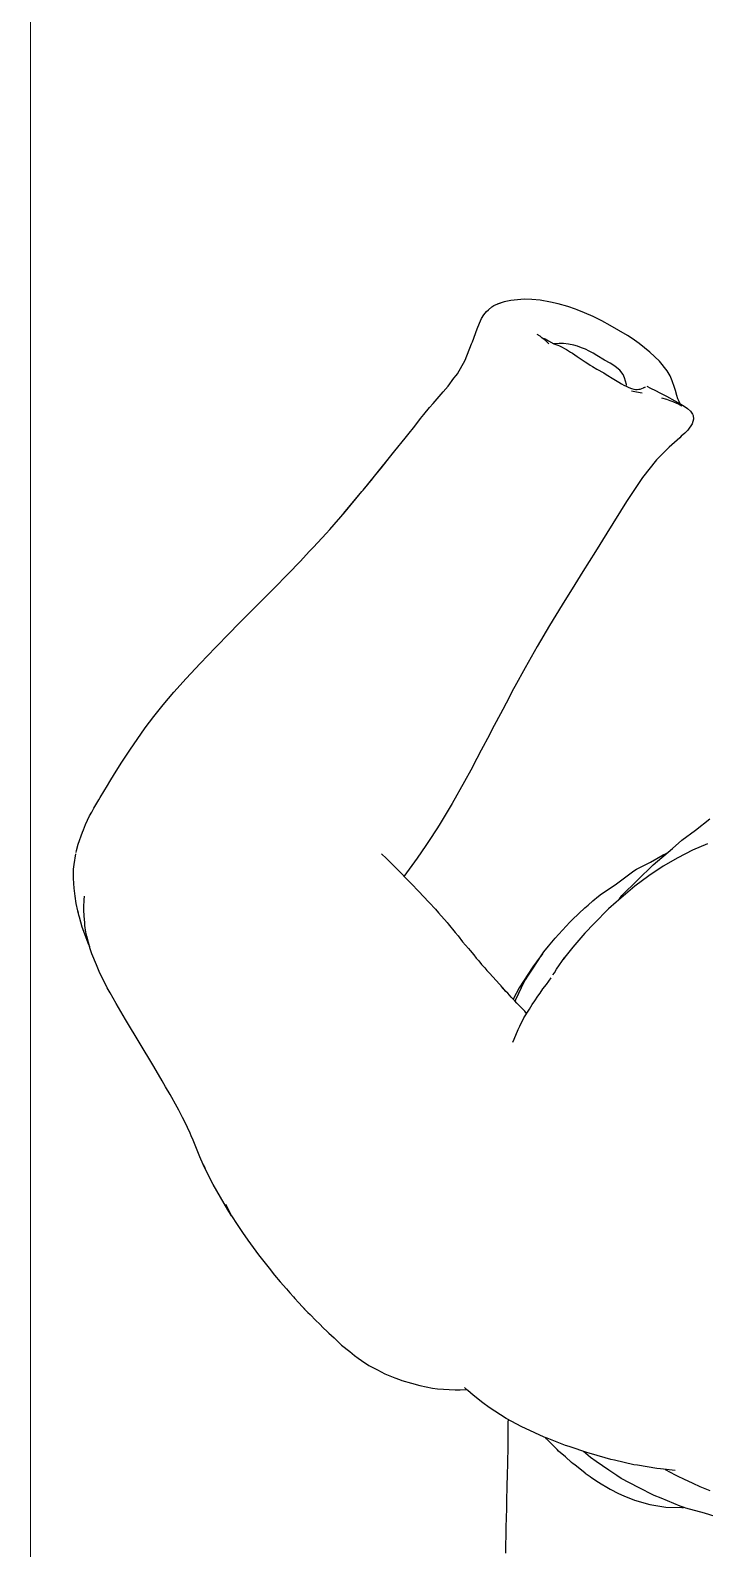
# Model space of a CAD drawing. Header units: millimetres. Extents: x -187347 to 135007, y -6415 to 292048.
# Drawn here: x -38940 to -38693, y 10439 to 10993 of the extents above; entities that cross this region are included whole.
import ezdxf

# ---------------------------------------------------------------- set-up
doc = ezdxf.new("R2010")
doc.units = ezdxf.units.MM
doc.header["$LTSCALE"] = 100
doc.linetypes.add('Z_LINE-CNTR', pattern=[17, 12, -2, 1, -2])
doc.layers.get('0').update_dxf_attribs({"lineweight": 18})
doc.layers.add('Layout Cabinplant', color=30, linetype='Continuous')
doc.layers.add('S-GRID', color=7, linetype='Continuous', lineweight=5)

# ---------------------------------------------------------------- blocks, each defined once
blk = doc.blocks.new('CP_Giblet area_New')
at = {"color": 0, "linetype": 'Continuous'}
for p, q in [((-2410.54, -1794.14), (-2410.39, -1784.6)), ((-2410.72, -1800.94), (-2410.54, -1794.14)), ((-2487.03, -1798.08), (-2483.17, -1799.23)), ((-2483.17, -1799.23), (-2476.31, -1801.05)), ((-2476.31, -1801.05), (-2475.65, -1801.32)), ((-2475.65, -1801.32), (-2474.25, -1801.85)), ((-2474.89, -1801.3), (-2475.5, -1801.38)), ((-2468.95, -1801.49), (-2474.89, -1801.3)), ((-2474.25, -1801.85), (-2467.25, -1804.7)), ((-2463.18, -1802.4), (-2468.95, -1801.49)), ((-2410.76, -1803.59), (-2410.72, -1800.94)), ((-2481.38, -1808.99), (-2485.03, -1807.49)), ((-2467.25, -1804.7), (-2464.7, -1805.67)), ((-2464.7, -1805.67), (-2459.02, -1808.68)), ((-2457.56, -1804.02), (-2463.18, -1802.4)), ((-2453.65, -1805.61), (-2457.56, -1804.02)), ((-2451.74, -1806.45), (-2453.65, -1805.61)), ((-2451.74, -1806.45), (-2452.32, -1806.14)), ((-2448.66, -1808), (-2451.74, -1806.45)), ((-2410.95, -1809.18), (-2410.76, -1803.59)), ((-2478.83, -1810.23), (-2481.38, -1808.99)), ((-2475.43, -1811.8), (-2478.83, -1810.23)), ((-2473.43, -1812.76), (-2475.43, -1811.8)), ((-2472.37, -1813.26), (-2473.43, -1812.76)), ((-2468.75, -1815.24), (-2472.37, -1813.26)), ((-2459.02, -1808.68), (-2452.66, -1811.87)), ((-2452.66, -1811.87), (-2451.05, -1812.98)), ((-2451.05, -1812.98), (-2448.12, -1814.93)), ((-2447.39, -1808.75), (-2448.66, -1808)), ((-2445.38, -1809.91), (-2447.39, -1808.75)), ((-2444.45, -1810.53), (-2445.38, -1809.91)), ((-2442.01, -1812.12), (-2444.45, -1810.53)), ((-2441.3, -1812.61), (-2442.01, -1812.12)), ((-2439.48, -1813.9), (-2441.3, -1812.61)), ((-2411.15, -1817.44), (-2411, -1813.31)), ((-2411, -1813.31), (-2410.95, -1809.18)), ((-2472.41, -1814.88), (-2467.06, -1815.4)), ((-2467.06, -1815.4), (-2465.71, -1815.52)), ((-2465.71, -1815.52), (-2458.64, -1816.74)), ((-2458.64, -1816.74), (-2457.37, -1816.94)), ((-2457.37, -1816.94), (-2450.21, -1818.61)), ((-2450.21, -1818.61), (-2448.91, -1818.89)), ((-2448.91, -1818.89), (-2441.86, -1820.92)), ((-2448.12, -1814.93), (-2443.49, -1818.17)), ((-2443.49, -1818.17), (-2441.44, -1819.56)), ((-2439.48, -1813.9), (-2435.69, -1816.86)), ((-2435.69, -1816.86), (-2435.13, -1817.31)), ((-2435.13, -1817.31), (-2434.52, -1817.76)), ((-2434.52, -1817.76), (-2432.3, -1819.81)), ((-2411.21, -1823.72), (-2411.15, -1817.44)), ((-2441.86, -1820.92), (-2440.51, -1821.28)), ((-2441.44, -1819.56), (-2438.93, -1821.81)), ((-2440.51, -1821.28), (-2433.65, -1823.61)), ((-2433.65, -1823.61), (-2432.34, -1824.03)), ((-2432.34, -1824.03), (-2425.6, -1826.66)), ((-2432.3, -1819.81), (-2429.79, -1821.89)), ((-2429.79, -1821.89), (-2429.26, -1822.46)), ((-2429.26, -1822.46), (-2427.89, -1823.8)), ((-2427.89, -1823.8), (-2425.97, -1825.81)), ((-2411.28, -1825.78), (-2411.21, -1823.72)), ((-2425.97, -1825.81), (-2425.4, -1826.37)), ((-2425.6, -1826.66), (-2424.54, -1827.06)), ((-2425.4, -1826.37), (-2424.98, -1826.9)), ((-2424.54, -1827.06), (-2417.68, -1830.13)), ((-2411.3, -1832.36), (-2411.28, -1825.78)), ((-2417.68, -1830.13), (-2416.38, -1830.73)), ((-2416.38, -1830.73), (-2410.67, -1833.79)), ((-2411.32, -1833.44), (-2411.3, -1832.36)), ((-2410.67, -1833.79), (-2404.46, -1837.84)), ((-2410.67, -1833.79), (-2409.29, -1834.74)), ((-2404.46, -1837.84), (-2402.11, -1839.61)), ((-2402.11, -1839.61), (-2398.58, -1842.41)), ((-2398.58, -1842.41), (-2396.69, -1844.09)), ((-2396.69, -1844.09), (-2395.48, -1845.19)), ((-2393.79, -1844.34), (-2396.3, -1844.44)), ((-2392.05, -1844.27), (-2393.79, -1844.34)), ((-2385.6, -1844.67), (-2392.05, -1844.27)), ((-2383.73, -1844.96), (-2385.6, -1844.67)), ((-2379.07, -1845.89), (-2383.73, -1844.96)), ((-2376.06, -1846.75), (-2379.07, -1845.89)), ((-2372.56, -1847.72), (-2376.06, -1846.75)), ((-2371.67, -1848.06), (-2372.56, -1847.72)), ((-2369.95, -1848.67), (-2371.67, -1848.06)), ((-2367.5, -1849.72), (-2369.95, -1848.67)), ((-2366.32, -1850.2), (-2367.5, -1849.72)), ((-2363.6, -1851.65), (-2366.32, -1850.2)), ((-2360.45, -1853.25), (-2363.6, -1851.65)), ((-2359.91, -1853.6), (-2360.45, -1853.25)), ((-2359.03, -1854.14), (-2359.91, -1853.6)), ((-2356.61, -1855.9), (-2359.03, -1854.14)), ((-2355.26, -1856.82), (-2356.61, -1855.9)), ((-2353.48, -1858.32), (-2355.26, -1856.82)), ((-2350.49, -1860.64), (-2353.48, -1858.32)), ((-2347.79, -1863.27), (-2350.49, -1860.64)), ((-2345.83, -1865), (-2347.79, -1863.27)), ((-2345.07, -1865.78), (-2345.83, -1865)), ((-2343.93, -1866.83), (-2345.07, -1865.78)), ((-2342.46, -1868.35), (-2343.93, -1866.83)), ((-2341.11, -1869.63), (-2342.46, -1868.35)), ((-2339, -1871.77), (-2341.11, -1869.63)), ((-2338.21, -1872.56), (-2339, -1871.77)), ((-2336.03, -1874.78), (-2338.21, -1872.56)), ((-2337.24, -1873.54), (-2336.03, -1874.78)), ((-2333.42, -1877.66), (-2336.03, -1874.78)), ((-2336.03, -1874.78), (-2334.82, -1876.09)), ((-2332.86, -1878.28), (-2333.42, -1877.66)), ((-2331.59, -1879.73), (-2332.86, -1878.28)), ((-2330.31, -1881.17), (-2331.59, -1879.73)), ((-2328.1, -1883.73), (-2330.31, -1881.17)), ((-2326.01, -1886.24), (-2328.1, -1883.73)), ((-2323.98, -1888.73), (-2326.01, -1886.24)), ((-2322.06, -1891.17), (-2323.98, -1888.73)), ((-2320.18, -1893.62), (-2322.06, -1891.17)), ((-2318.21, -1896.27), (-2320.18, -1893.62)), ((-2316.25, -1898.99), (-2318.21, -1896.27)), ((-2314.29, -1901.79), (-2316.25, -1898.99)), ((-2312.29, -1904.75), (-2314.29, -1901.79)), ((-2310.26, -1907.88), (-2312.29, -1904.75)), ((-2310.26, -1907.88), (-2308.88, -1910.1)), ((-2308.05, -1912.17), (-2310.26, -1907.88)), ((-2308.88, -1910.1), (-2307.52, -1912.34)), ((-2307.52, -1912.34), (-2306.19, -1914.63)), ((-2306.19, -1914.63), (-2304.88, -1916.95)), ((-2304.88, -1916.95), (-2303.6, -1919.29)), ((-2303.6, -1919.29), (-2302.37, -1921.66)), ((-2302.37, -1921.66), (-2299.89, -1926.63)), ((-2299.89, -1926.63), (-2300.57, -1925.23)), ((-2299.89, -1926.63), (-2298.66, -1929.46)), ((-2298.66, -1929.46), (-2297.2, -1933.01)), ((-2297.2, -1933.01), (-2296.44, -1934.88)), ((-2296.44, -1934.88), (-2296.2, -1935.47)), ((-2296.2, -1935.47), (-2295.54, -1937.09)), ((-2295.54, -1937.09), (-2295.12, -1938.08)), ((-2295.12, -1938.08), (-2294.85, -1938.65)), ((-2294.85, -1938.65), (-2294.44, -1939.51)), ((-2294.44, -1939.51), (-2294.15, -1940.18)), ((-2294.15, -1940.18), (-2293.31, -1941.93)), ((-2293.31, -1941.93), (-2292.4, -1943.72)), ((-2292.4, -1943.72), (-2291, -1946.4)), ((-2291, -1946.4), (-2290.35, -1947.61)), ((-2290.35, -1947.61), (-2287.84, -1952.12)), ((-2287.84, -1952.12), (-2286.18, -1954.98)), ((-2286.18, -1954.98), (-2284.97, -1957.11)), ((-2284.97, -1957.11), (-2281.86, -1962.44)), ((-2281.86, -1962.44), (-2271.55, -1979.55)), ((-2413.59, -1972.43), (-2414.99, -1975.96)), ((-2413.07, -1971.25), (-2413.59, -1972.43)), ((-2415.59, -1977.08), (-2417.14, -1980.22)), ((-2414.99, -1975.96), (-2415.59, -1977.08)), ((-2271.55, -1979.55), (-2268.12, -1985.39)), ((-2420.21, -1985.08), (-2421.11, -1986.34)), ((-2419.16, -1983.32), (-2420.21, -1985.08)), ((-2417.14, -1980.22), (-2419.16, -1983.32)), ((-2418.14, -1981.77), (-2417.42, -1982.61)), ((-2417.42, -1982.61), (-2416.65, -1983.42)), ((-2416.65, -1983.42), (-2414.56, -1985.57)), ((-2424.1, -1990.73), (-2425.37, -1992.4)), ((-2423.09, -1989.24), (-2424.1, -1990.73)), ((-2422.27, -1988.14), (-2423.09, -1989.24)), ((-2421.11, -1986.34), (-2422.27, -1988.14)), ((-2414.19, -1986.88), (-2417.32, -1993.56)), ((-2415.43, -1991.08), (-2413.26, -1986.97)), ((-2414.56, -1985.57), (-2413.83, -1986.4)), ((-2413.91, -1986.31), (-2414.19, -1986.88)), ((-2413.83, -1986.4), (-2412.52, -1987.72)), ((-2412.52, -1987.72), (-2411.2, -1989.21)), ((-2411.2, -1989.21), (-2410.57, -1989.77)), ((-2410.57, -1989.77), (-2408.87, -1991.78)), ((-2410.57, -1989.77), (-2409.39, -1991.17)), ((-2268.12, -1985.39), (-2265.93, -1989.27)), ((-2265.93, -1989.27), (-2264.87, -1991.2)), ((-2427.76, -1995.83), (-2428.26, -1996.65)), ((-2426.23, -1993.62), (-2427.14, -1994.82)), ((-2425.37, -1992.4), (-2426.23, -1993.62)), ((-2418.57, -1995.43), (-2420.55, -1998.27)), ((-2420.41, -1998.87), (-2415.43, -1991.08)), ((-2417.94, -1994.46), (-2418.57, -1995.43)), ((-2417.32, -1993.56), (-2417.94, -1994.46)), ((-2407.01, -1993.79), (-2409.39, -1991.17)), ((-2409.39, -1991.17), (-2408.87, -1991.78)), ((-2404.51, -1996.54), (-2407.01, -1993.79)), ((-2264.87, -1991.2), (-2261.89, -1997.16)), ((-2429.08, -1997.94), (-2432.13, -2002.37)), ((-2432.13, -2002.37), (-2431.48, -2001.46)), ((-2428.26, -1996.65), (-2429.08, -1997.94)), ((-2420.55, -1998.27), (-2423.7, -2003.14)), ((-2423.12, -2002.5), (-2420.41, -1998.87)), ((-2403.61, -1997.51), (-2404.51, -1996.54)), ((-2402.81, -1998.48), (-2403.61, -1997.51)), ((-2401.69, -1999.71), (-2402.81, -1998.48)), ((-2400.66, -2000.98), (-2401.69, -1999.71)), ((-2399.74, -2002.02), (-2400.66, -2000.98)), ((-2261.89, -1997.16), (-2260.86, -1999.48)), ((-2260.86, -1999.48), (-2259.22, -2003.61)), ((-2439.37, -2011.16), (-2435.04, -2005.98)), ((-2435.04, -2005.98), (-2432.13, -2002.37)), ((-2432.49, -2002.88), (-2432.13, -2002.37)), ((-2426.17, -2006.3), (-2428.54, -2009.28)), ((-2424.46, -2004.28), (-2426.17, -2006.3)), ((-2423.7, -2003.14), (-2424.46, -2004.28)), ((-2423.92, -2003.45), (-2423.12, -2002.5)), ((-2398.83, -2003.18), (-2399.74, -2002.02)), ((-2397.43, -2004.76), (-2398.83, -2003.18)), ((-2396.88, -2005.48), (-2397.43, -2004.76)), ((-2394.7, -2007.98), (-2396.88, -2005.48)), ((-2259.22, -2003.61), (-2258.62, -2005.42)), ((-2258.62, -2005.42), (-2257.37, -2010.03)), ((-2258.44, -2006.16), (-2257.9, -2007.42)), ((-2257.9, -2007.42), (-2256.98, -2009.79)), ((-2442.79, -2014.61), (-2439.37, -2011.16)), ((-2431.21, -2012.15), (-2433.94, -2015.16)), ((-2428.54, -2009.28), (-2431.21, -2012.15)), ((-2393.05, -2010.14), (-2394.7, -2007.98)), ((-2391.97, -2011.37), (-2393.05, -2010.14)), ((-2389.51, -2014.54), (-2391.97, -2011.37)), ((-2257.37, -2010.03), (-2257.05, -2011.5)), ((-2257.05, -2011.5), (-2256.69, -2013.89)), ((-2256.98, -2009.79), (-2255.73, -2013.34)), ((-2448.02, -2019.98), (-2442.79, -2014.61)), ((-2437.23, -2018.25), (-2439.46, -2020.42)), ((-2434.72, -2015.92), (-2437.23, -2018.25)), ((-2433.94, -2015.16), (-2434.72, -2015.92)), ((-2389.06, -2015.06), (-2389.51, -2014.54)), ((-2385.9, -2018.53), (-2389.06, -2015.06)), ((-2384.76, -2019.88), (-2385.9, -2018.53)), ((-2256.69, -2013.89), (-2256.6, -2014.95)), ((-2256.6, -2014.95), (-2256.38, -2017.35)), ((-2256.38, -2017.35), (-2256.32, -2019.68)), ((-2255.73, -2013.34), (-2254.67, -2016.98)), ((-2254.67, -2016.98), (-2254.49, -2017.64)), ((-2254.49, -2017.64), (-2254.08, -2019.25)), ((-2254.29, -2018.37), (-2254.08, -2019.25)), ((-2457.71, -2028.26), (-2450.86, -2022.46)), ((-2452.03, -2023.68), (-2452.93, -2024.84)), ((-2451.48, -2022.98), (-2452.03, -2023.68)), ((-2450.86, -2022.46), (-2448.02, -2019.98)), ((-2442.38, -2022.92), (-2444.43, -2024.58)), ((-2440.59, -2021.37), (-2442.38, -2022.92)), ((-2439.46, -2020.42), (-2440.59, -2021.37)), ((-2382.46, -2022.32), (-2384.76, -2019.88)), ((-2380.34, -2024.67), (-2382.46, -2022.32)), ((-2256.41, -2023.32), (-2256.54, -2024.58)), ((-2256.28, -2020.66), (-2256.41, -2023.32)), ((-2256.32, -2019.68), (-2256.28, -2020.66)), ((-2254.08, -2019.25), (-2253.54, -2021.99)), ((-2254.08, -2019.25), (-2253.85, -2020.23)), ((-2253.54, -2021.99), (-2253.07, -2024.63)), ((-2452.93, -2024.84), (-2464.41, -2036.08)), ((-2462.83, -2032.05), (-2457.71, -2028.26)), ((-2450.44, -2028.81), (-2457.33, -2033.86)), ((-2445.44, -2025.45), (-2450.44, -2028.81)), ((-2444.43, -2024.58), (-2445.44, -2025.45)), ((-2378.81, -2026.25), (-2380.34, -2024.67)), ((-2375.84, -2029.39), (-2378.81, -2026.25)), ((-2374.97, -2030.27), (-2375.84, -2029.39)), ((-2253.07, -2024.63), (-2252.69, -2027.58)), ((-2252.69, -2027.58), (-2252.61, -2029.3)), ((-2252.61, -2029.3), (-2252.49, -2031.17)), ((-2468.08, -2035.53), (-2462.83, -2032.05)), ((-2458.28, -2034.51), (-2463.39, -2037.1)), ((-2457.33, -2033.86), (-2458.28, -2034.51)), ((-2377.17, -2037.11), (-2373.27, -2031.76)), ((-2371.33, -2033.99), (-2374.97, -2030.27)), ((-2366.9, -2038.37), (-2371.33, -2033.99)), ((-2252.54, -2034.5), (-2252.7, -2036.17)), ((-2252.49, -2031.17), (-2252.54, -2033.93)), ((-2252.54, -2033.93), (-2252.54, -2034.5)), ((-2478.81, -2041.37), (-2473.42, -2038.63)), ((-2473.42, -2038.63), (-2468.08, -2035.53)), ((-2464.41, -2036.08), (-2471.43, -2042.02)), ((-2469.09, -2040.23), (-2469.74, -2040.59)), ((-2468.02, -2039.72), (-2469.09, -2040.23)), ((-2463.39, -2037.1), (-2468.02, -2039.72)), ((-2381.3, -2043.11), (-2378.16, -2038.53)), ((-2378.16, -2038.53), (-2377.17, -2037.11)), ((-2365.08, -2040.14), (-2366.9, -2038.37)), ((-2253.43, -2040.62), (-2253.63, -2041.35)), ((-2252.7, -2036.17), (-2253.3, -2040.04)), ((-2484.25, -2043.78), (-2478.81, -2041.37)), ((-2474.9, -2045.06), (-2479.81, -2048.72)), ((-2471.43, -2042.02), (-2474.9, -2045.06)), ((-2385.53, -2049.62), (-2382.25, -2044.53)), ((-2382.25, -2044.53), (-2381.3, -2043.11)), ((-2254.71, -2045.01), (-2255.26, -2046.66)), ((-2254.24, -2043.64), (-2254.71, -2045.01)), ((-2253.63, -2041.35), (-2254.24, -2043.64)), ((-2479.81, -2048.72), (-2485.08, -2052.86)), ((-2390.96, -2058.53), (-2386.54, -2051.2)), ((-2386.54, -2051.2), (-2385.53, -2049.62)), ((-2256.84, -2050.74), (-2258.4, -2053.93)), ((-2256.84, -2050.74), (-2258.4, -2053.93)), ((-2256.13, -2048.81), (-2256.84, -2050.74)), ((-2255.81, -2048.04), (-2256.13, -2048.81)), ((-2255.26, -2046.66), (-2255.81, -2048.04)), ((-2259.95, -2056.79), (-2261.72, -2059.83)), ((-2259.95, -2056.79), (-2261.72, -2059.83)), ((-2259.16, -2055.35), (-2259.95, -2056.79)), ((-2259.16, -2055.35), (-2259.95, -2056.79)), ((-2258.4, -2053.93), (-2259.16, -2055.35)), ((-2258.4, -2053.93), (-2259.16, -2055.35)), ((-2395.47, -2066.48), (-2390.96, -2058.53)), ((-2263.57, -2062.9), (-2264.91, -2065.09)), ((-2262.27, -2060.71), (-2263.57, -2062.9)), ((-2261.72, -2059.83), (-2262.27, -2060.71)), ((-2397.69, -2070.67), (-2395.47, -2066.48)), ((-2265.84, -2066.55), (-2267.48, -2069.26)), ((-2264.91, -2065.09), (-2265.84, -2066.55)), ((-2399.97, -2074.87), (-2397.69, -2070.67)), ((-2270.14, -2073.51), (-2271.33, -2075.35)), ((-2267.48, -2069.26), (-2270.14, -2073.51)), ((-2404.52, -2083.53), (-2401.57, -2077.98)), ((-2401.57, -2077.98), (-2399.97, -2074.87)), ((-2273.08, -2078), (-2278.75, -2086.15)), ((-2271.33, -2075.35), (-2273.08, -2078)), ((-2405.46, -2085.36), (-2404.52, -2083.53)), ((-2409.4, -2092.78), (-2405.46, -2085.36)), ((-2281.86, -2090.26), (-2285.3, -2094.52)), ((-2278.75, -2086.15), (-2281.86, -2090.26)), ((-2413.38, -2100.35), (-2410.69, -2095.16)), ((-2410.69, -2095.16), (-2409.4, -2092.78)), ((-2285.3, -2094.52), (-2289.21, -2099.1)), ((-2417.55, -2108.06), (-2413.87, -2101.24)), ((-2413.87, -2101.24), (-2413.38, -2100.35)), ((-2289.21, -2099.1), (-2293.74, -2104.13)), ((-2293.74, -2104.13), (-2298.85, -2109.61)), ((-2421.95, -2115.81), (-2417.55, -2108.06)), ((-2298.85, -2109.61), (-2304.42, -2115.44)), ((-2426.51, -2123.51), (-2421.95, -2115.81)), ((-2304.42, -2115.44), (-2309.64, -2120.8)), ((-2431.13, -2131.08), (-2426.51, -2123.51)), ((-2312.62, -2123.84), (-2315.6, -2126.86)), ((-2309.64, -2120.8), (-2312.62, -2123.84)), ((-2315.6, -2126.86), (-2318.56, -2129.85)), ((-2435.7, -2138.44), (-2431.13, -2131.08)), ((-2321.47, -2132.78), (-2325.85, -2137.18)), ((-2318.56, -2129.85), (-2321.47, -2132.78)), ((-2438.71, -2143.21), (-2435.7, -2138.44)), ((-2325.85, -2137.18), (-2330.79, -2142.21)), ((-2443.31, -2150.52), (-2438.71, -2143.21)), ((-2330.79, -2142.21), (-2335.43, -2147.04)), ((-2447.5, -2157.25), (-2443.31, -2150.52)), ((-2338.65, -2150.49), (-2340.22, -2152.12)), ((-2335.43, -2147.04), (-2338.65, -2150.49)), ((-2454.62, -2168.72), (-2447.5, -2157.25)), ((-2344.86, -2157.11), (-2346.17, -2158.56)), ((-2340.22, -2152.12), (-2344.86, -2157.11)), ((-2346.17, -2158.56), (-2351.79, -2164.98)), ((-2351.2, -2164.34), (-2357.92, -2172.38)), ((-2351.79, -2164.98), (-2357.92, -2172.38)), ((-2460.46, -2177.59), (-2454.62, -2168.72)), ((-2358.41, -2172.98), (-2362.5, -2178)), ((-2358.41, -2172.98), (-2361.83, -2177.11)), ((-2357.92, -2172.38), (-2358.41, -2172.98)), ((-2357.92, -2172.38), (-2358.41, -2172.98)), ((-2465.57, -2183.99), (-2460.46, -2177.59)), ((-2362.5, -2178), (-2369.96, -2187.31)), ((-2362.5, -2178), (-2363.78, -2179.51)), ((-2361.83, -2177.11), (-2362.5, -2178)), ((-2470.21, -2188.59), (-2465.57, -2183.99)), ((-2364.92, -2180.96), (-2369.39, -2186.51)), ((-2363.78, -2179.51), (-2364.92, -2180.96)), ((-2474.13, -2192.08), (-2472.13, -2190.33)), ((-2472.13, -2190.33), (-2470.21, -2188.59)), ((-2369.96, -2187.31), (-2373.68, -2191.9)), ((-2369.39, -2186.51), (-2369.96, -2187.31)), ((-2478.1, -2196.36), (-2477.57, -2195.61)), ((-2477.57, -2195.61), (-2477, -2194.85)), ((-2477, -2194.85), (-2475.94, -2193.79)), ((-2475.94, -2193.79), (-2474.67, -2192.59)), ((-2474.67, -2192.59), (-2474.13, -2192.08)), ((-2374.67, -2193.17), (-2377.23, -2196.34)), ((-2373.68, -2191.9), (-2374.67, -2193.17)), ((-2479.1, -2198.84), (-2478.9, -2197.95)), ((-2479.01, -2200.15), (-2479.1, -2198.84)), ((-2478.77, -2200.74), (-2479.01, -2200.15)), ((-2478.9, -2197.95), (-2478.61, -2197.2)), ((-2478.03, -2201.75), (-2478.77, -2200.74)), ((-2478.61, -2197.2), (-2478.1, -2196.36)), ((-2380.6, -2200.53), (-2382.67, -2203.06)), ((-2379.38, -2199.05), (-2380.6, -2200.53)), ((-2377.23, -2196.34), (-2379.38, -2199.05)), ((-2476.92, -2202.79), (-2478.03, -2201.75)), ((-2475.39, -2203.88), (-2476.92, -2202.79)), ((-2469.28, -2207.27), (-2475.39, -2203.88)), ((-2474.81, -2203.61), (-2473.68, -2204.35)), ((-2474.34, -2204.26), (-2474.81, -2203.61)), ((-2474.34, -2204.26), (-2473.93, -2205.25)), ((-2473.93, -2205.25), (-2473.44, -2206.33)), ((-2473.68, -2204.35), (-2473.06, -2204.63)), ((-2473.44, -2206.33), (-2473.09, -2207.46)), ((-2473.06, -2204.63), (-2471.69, -2205.22)), ((-2471.69, -2205.22), (-2470.63, -2205.59)), ((-2470.63, -2205.59), (-2469.38, -2206.04)), ((-2469.38, -2206.04), (-2467.49, -2206.56)), ((-2383.99, -2204.61), (-2387.59, -2208.84)), ((-2382.67, -2203.06), (-2383.99, -2204.61)), ((-2473.09, -2207.46), (-2472.54, -2209.33)), ((-2472.54, -2209.33), (-2472.18, -2210.37)), ((-2472.18, -2210.37), (-2471.36, -2212.82)), ((-2466.87, -2208.5), (-2469.28, -2207.27)), ((-2465.19, -2209.33), (-2466.87, -2208.5)), ((-2463.41, -2210.21), (-2465.19, -2209.33)), ((-2462.11, -2210.9), (-2463.41, -2210.21)), ((-2461.49, -2210.55), (-2460.79, -2210.24)), ((-2460.79, -2210.24), (-2461.49, -2210.55)), ((-2459.67, -2209.87), (-2460.79, -2210.24)), ((-2460.3, -2208.31), (-2458.3, -2208.77)), ((-2459.09, -2209.76), (-2459.67, -2209.87)), ((-2458.51, -2209.72), (-2459.09, -2209.76)), ((-2457.92, -2209.74), (-2458.51, -2209.72)), ((-2458.3, -2208.77), (-2456.49, -2209.04)), ((-2457.31, -2209.82), (-2457.92, -2209.74)), ((-2456.44, -2210.04), (-2457.31, -2209.82)), ((-2455.51, -2210.38), (-2456.44, -2210.04)), ((-2454.48, -2210.85), (-2455.51, -2210.38)), ((-2454.48, -2210.85), (-2454.6, -2211.52)), ((-2454.6, -2211.52), (-2454.31, -2212.74)), ((-2453.65, -2211.28), (-2454.48, -2210.85)), ((-2452.76, -2211.78), (-2453.65, -2211.28)), ((-2451.84, -2212.32), (-2452.76, -2211.78)), ((-2449.95, -2213.47), (-2451.84, -2212.32)), ((-2389.39, -2210.92), (-2391.54, -2213.8)), ((-2387.59, -2208.84), (-2389.39, -2210.92)), ((-2471.36, -2212.82), (-2470.55, -2214.66)), ((-2470.55, -2214.66), (-2469.47, -2216.49)), ((-2469.47, -2216.49), (-2466.66, -2220.03)), ((-2454.31, -2212.74), (-2453.95, -2214.01)), ((-2453.95, -2214.01), (-2453.42, -2215.22)), ((-2453.42, -2215.22), (-2452.18, -2216.81)), ((-2452.18, -2216.81), (-2450.51, -2218.15)), ((-2450.51, -2218.15), (-2449.58, -2218.76)), ((-2447.16, -2215.2), (-2449.95, -2213.47)), ((-2446.29, -2215.72), (-2447.16, -2215.2)), ((-2443.82, -2217.15), (-2446.29, -2215.72)), ((-2442.18, -2218.11), (-2443.82, -2217.15)), ((-2441.33, -2218.63), (-2442.18, -2218.11)), ((-2392.91, -2215.44), (-2395.61, -2220.36)), ((-2392.42, -2214.83), (-2392.91, -2215.44)), ((-2391.54, -2213.8), (-2392.42, -2214.83)), ((-2466.66, -2220.03), (-2463.18, -2223.36)), ((-2463.18, -2223.36), (-2459.23, -2226.49)), ((-2449.58, -2218.76), (-2448.61, -2219.34)), ((-2448.61, -2219.34), (-2446.63, -2220.46)), ((-2446.63, -2220.46), (-2443.79, -2222.13)), ((-2443.79, -2222.13), (-2442.42, -2222.93)), ((-2442.42, -2222.93), (-2441.04, -2223.69)), ((-2440.45, -2219.18), (-2441.33, -2218.63)), ((-2441.04, -2223.69), (-2439.65, -2224.37)), ((-2439.52, -2219.79), (-2440.45, -2219.18)), ((-2436.6, -2221.75), (-2439.52, -2219.79)), ((-2434.86, -2222.91), (-2436.6, -2221.75)), ((-2434.13, -2223.38), (-2434.86, -2222.91)), ((-2433.41, -2223.82), (-2434.13, -2223.38)), ((-2432.71, -2224.24), (-2433.41, -2223.82)), ((-2395.61, -2220.36), (-2398.03, -2226.37)), ((-2459.23, -2226.49), (-2456.65, -2228.31)), ((-2456.65, -2228.31), (-2455.02, -2229.41)), ((-2439.65, -2224.37), (-2438.23, -2224.97)), ((-2438.23, -2224.97), (-2436.78, -2225.47)), ((-2436.78, -2225.47), (-2435.33, -2225.87)), ((-2435.33, -2225.87), (-2433.45, -2226.24)), ((-2433.45, -2226.24), (-2431.66, -2226.44)), ((-2431.97, -2224.66), (-2432.71, -2224.24)), ((-2431.11, -2225.13), (-2431.97, -2224.66)), ((-2431.66, -2226.44), (-2430.04, -2226.47)), ((-2430.17, -2225.58), (-2431.11, -2225.13)), ((-2429.53, -2225.87), (-2430.17, -2225.58)), ((-2430.04, -2226.47), (-2428.03, -2226.36)), ((-2428.03, -2226.36), (-2429.53, -2225.87)), ((-2428.84, -2226.15), (-2429.53, -2225.87)), ((-2428.03, -2226.36), (-2428.84, -2226.15)), ((-2426.16, -2227.47), (-2428.03, -2226.36)), ((-2426.26, -2226.39), (-2425.03, -2227.58)), ((-2424.92, -2228.16), (-2426.16, -2227.47)), ((-2425.03, -2227.58), (-2423.67, -2228.6)), ((-2423.67, -2228.6), (-2424.92, -2228.16)), ((-2423.02, -2229.14), (-2423.67, -2228.6)), ((-2423.67, -2228.6), (-2423.02, -2229.14)), ((-2423.02, -2229.14), (-2422.03, -2229.84)), ((-2398.3, -2227.08), (-2400.03, -2231.8)), ((-2398.03, -2226.37), (-2398.3, -2227.08)), ((-2455.02, -2229.41), (-2451.82, -2231.25)), ((-2451.82, -2231.25), (-2448.71, -2233.09)), ((-2448.71, -2233.09), (-2445.59, -2234.77)), ((-2445.59, -2234.77), (-2442.44, -2236.32)), ((-2400.89, -2233.91), (-2401.69, -2235.59)), ((-2400.03, -2231.8), (-2400.89, -2233.91)), ((-2442.44, -2236.32), (-2439.25, -2237.72)), ((-2439.25, -2237.72), (-2436.59, -2238.77)), ((-2436.59, -2238.77), (-2436.01, -2238.99)), ((-2436.01, -2238.99), (-2433.14, -2239.97)), ((-2433.14, -2239.97), (-2429.66, -2241.01)), ((-2406.2, -2240.33), (-2407.57, -2240.97)), ((-2405.43, -2239.92), (-2406.2, -2240.33)), ((-2404.15, -2238.83), (-2405.43, -2239.92)), ((-2403.46, -2238.18), (-2404.15, -2238.83)), ((-2402.52, -2236.98), (-2403.46, -2238.18)), ((-2401.69, -2235.59), (-2402.52, -2236.98)), ((-2429.66, -2241.01), (-2426.91, -2241.62)), ((-2426.91, -2241.62), (-2423.06, -2242.34)), ((-2423.06, -2242.34), (-2420.03, -2242.61)), ((-2420.03, -2242.61), (-2417.19, -2242.67)), ((-2417.19, -2242.67), (-2412.3, -2242.24)), ((-2412.3, -2242.24), (-2409.89, -2241.71)), ((-2409.89, -2241.71), (-2408.45, -2241.28)), ((-2408.45, -2241.28), (-2407.57, -2240.97)), ((-2407.57, -2240.97), (-2408.45, -2241.28))]:
    blk.add_line(p, q, dxfattribs=at)

msp = doc.modelspace()

# ---------------------------------------------------------------- linework, layer by layer
at = {"layer": 'S-GRID', "color": 152, "linetype": 'Z_LINE-CNTR'}
msp.add_line((-38939.88, 111408.77), (-38939.88, -6038.24), dxfattribs=at)

# ---------------------------------------------------------------- block references
at = {"layer": 'Layout Cabinplant', "rotation": 180}
msp.add_blockref('CP_Giblet area_New', (-41176.61, 8652.23, 0), dxfattribs=at)

doc.saveas('drawing.dxf')
